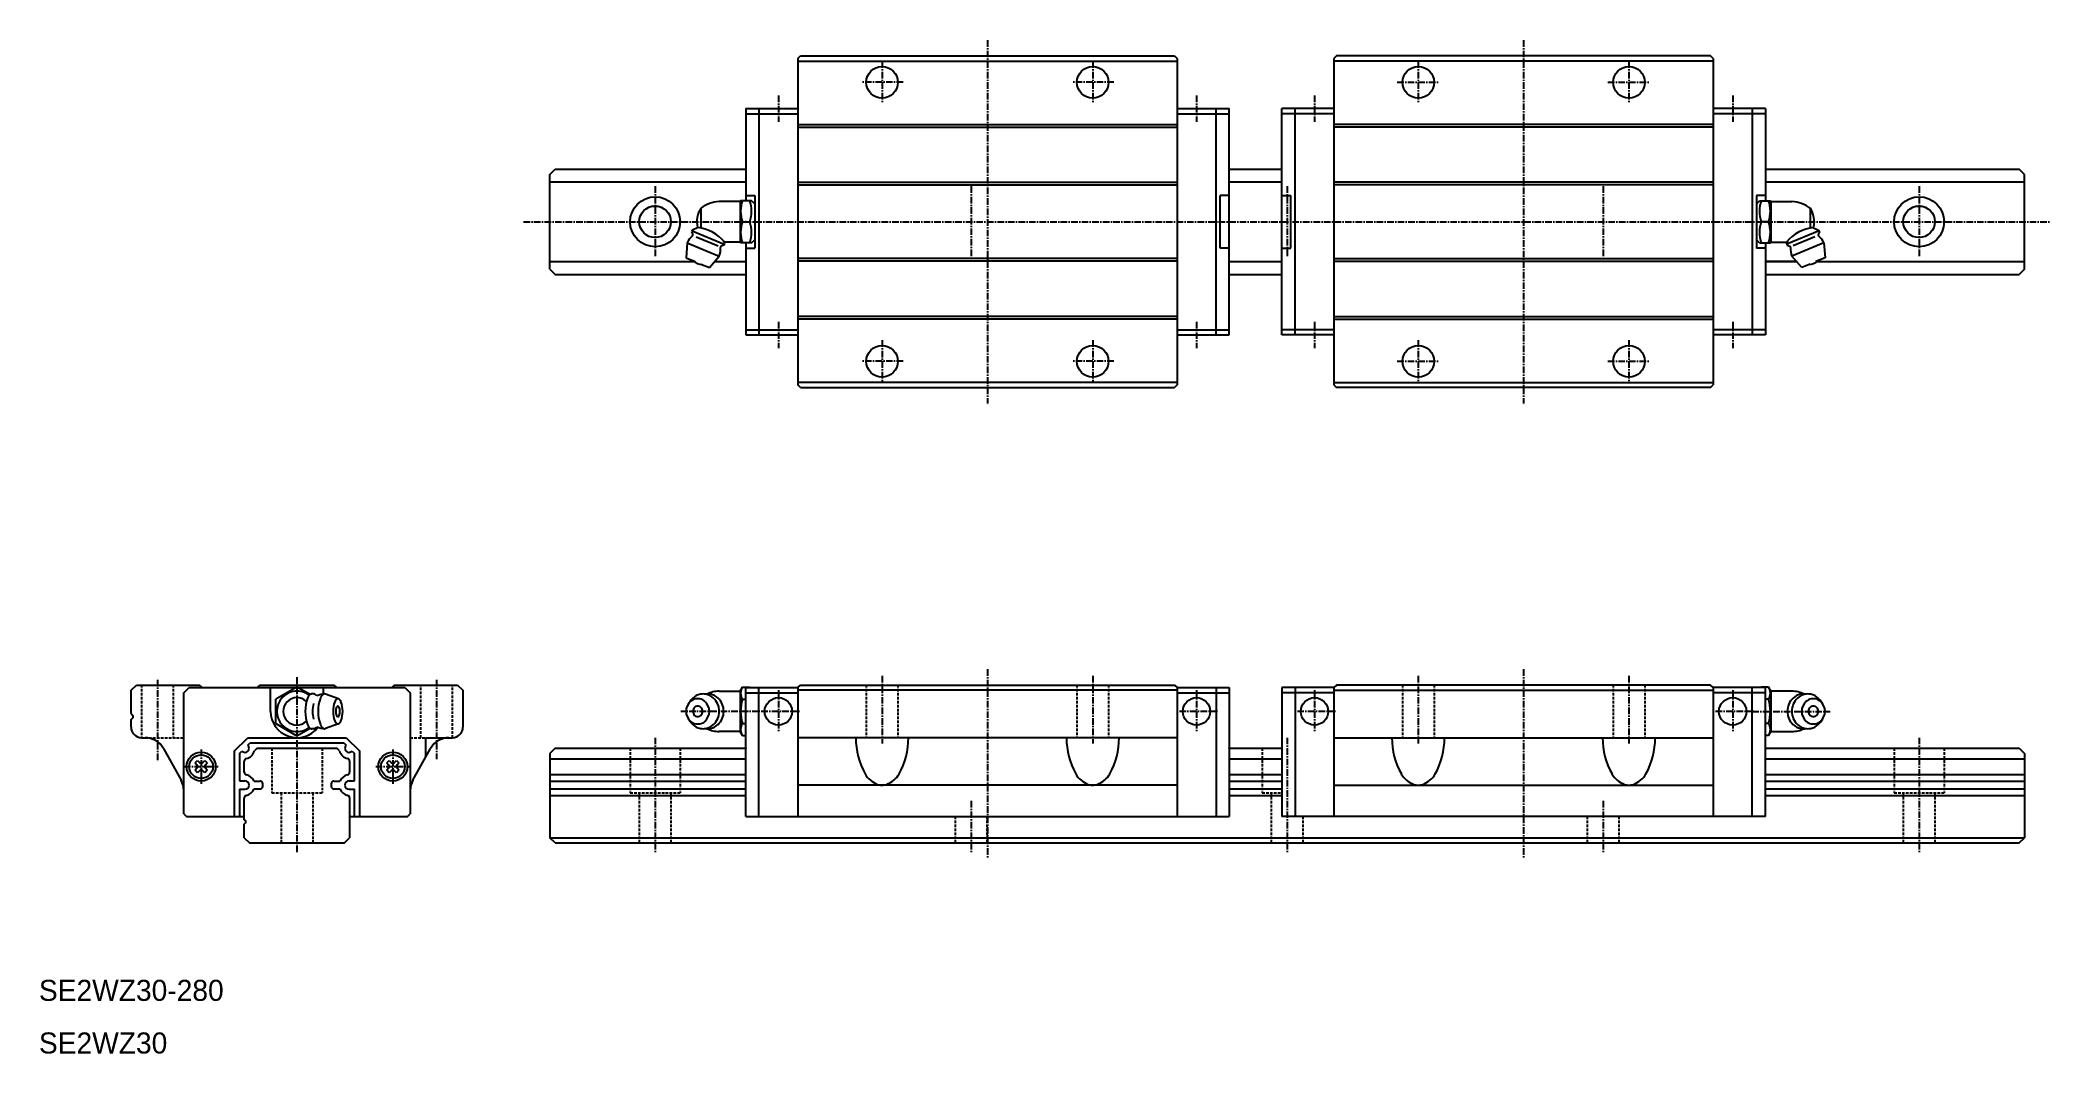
# Model space of a CAD drawing. Extents: x 10 to 392, y 10 to 202.
import ezdxf

# ---------------------------------------------------------------- set-up
doc = ezdxf.new("R2010")
doc.units = 0
doc.linetypes.add('CENTER', pattern=[2, 1.25, -0.25, 0.25, -0.25])
doc.linetypes.add('DASHED', pattern=[0.75, 0.5, -0.25])
doc.layers.get('0').update_dxf_attribs({"linetype": 'CONTINUOUS'})
doc.layers.add('CENTER', color=1, linetype='CENTER')

msp = doc.modelspace()

# ---------------------------------------------------------------- linework, layer by layer
at = {"color": 7, "linetype": 'CONTINUOUS'}
for p, q in [((154.1, 199), (154.6, 199.5)), ((154.1, 199), (154.1, 137)), ((154.6, 199.5), (225.6, 199.5)), ((225.6, 199.5), (226.1, 199)), ((226.1, 199), (226.1, 137)), ((256.4, 199.5), (255.9, 199)), ((255.9, 199), (255.9, 137)), ((327.4, 199.5), (256.4, 199.5)), ((327.9, 199), (327.4, 199.5)), ((327.9, 199), (327.9, 137)), ((154.1, 198.5), (226.1, 198.5)), ((327.9, 198.5), (255.9, 198.5)), ((144.2, 189.5), (144.2, 172)), ((144.2, 189.5), (154.1, 189.5)), ((144.2, 188.5), (154.1, 188.5)), ((146.7, 189.5), (146.7, 146.5)), ((226.1, 189.5), (236, 189.5)), ((226.1, 188.5), (236, 188.5)), ((233.5, 146.5), (233.5, 189.5)), ((236, 146.5), (236, 189.5)), ((246, 146.5), (246, 189.5)), ((255.9, 189.5), (246, 189.5)), ((255.9, 188.5), (246, 188.5)), ((248.5, 146.5), (248.5, 189.5)), ((337.8, 189.5), (327.9, 189.5)), ((337.8, 188.5), (327.9, 188.5)), ((335.3, 189.5), (335.3, 146.5)), ((337.8, 189.5), (337.8, 172)), ((154.1, 186.5), (226.1, 186.5)), ((154.1, 186), (226.1, 186)), ((327.9, 186.5), (255.9, 186.5)), ((327.9, 186), (255.9, 186)), ((107, 177), (108, 178)), ((107, 159), (107, 177)), ((108, 178), (144.2, 178)), ((236, 178), (246, 178)), ((337.8, 178), (386, 178)), ((387, 177), (386, 178)), ((387, 159), (387, 177)), ((107, 175.57), (144.2, 175.57)), ((143.14, 171.85), (139.14, 171.85)), ((143.23, 172), (143.14, 171.85)), ((143.14, 171.85), (143.14, 164.15)), ((145.32, 172), (143.23, 172)), ((144.2, 173), (145.9, 173)), ((145.9, 171.42), (145.32, 172)), ((145.9, 173), (145.9, 163)), ((154.1, 175.5), (226.1, 175.5)), ((154.1, 175), (226.1, 175)), ((236, 173), (234.3, 173)), ((234.3, 163), (234.3, 173)), ((236, 175.57), (246, 175.57)), ((246, 173), (247.7, 173)), ((247.7, 163), (247.7, 173)), ((327.9, 175.5), (255.9, 175.5)), ((327.9, 175), (255.9, 175)), ((336.1, 173), (336.1, 163)), ((337.8, 173), (336.1, 173)), ((336.1, 171.42), (336.68, 172)), ((336.68, 172), (338.77, 172)), ((337.8, 175.57), (387, 175.57)), ((338.77, 172), (338.86, 171.85)), ((338.86, 171.85), (338.86, 164.15)), ((338.86, 171.85), (342.86, 171.85)), ((135.7, 170.6), (135.7, 166.82)), ((143.58, 168), (144.98, 168)), ((338.42, 168), (337.02, 168)), ((346.3, 170.6), (346.3, 166.82)), ((134.08, 166.44), (133.93, 166.07)), ((133.93, 166.07), (134.14, 165.56)), ((134.01, 166.26), (140.1, 163.73)), ((135.2, 166.91), (134.08, 166.44)), ((134.79, 165.17), (138.94, 163.46)), ((140, 164.36), (140.18, 163.92)), ((145.32, 164), (145.9, 164.58)), ((336.68, 164), (336.1, 164.58)), ((342, 164.36), (341.82, 163.92)), ((347.99, 166.26), (341.9, 163.73)), ((347.21, 165.17), (343.06, 163.46)), ((346.8, 166.91), (347.92, 166.44)), ((348.07, 166.07), (347.86, 165.56)), ((347.92, 166.44), (348.07, 166.07)), ((107, 160.43), (134.62, 160.43)), ((133.07, 164), (132.87, 161.16)), ((132.87, 161.16), (134.62, 160.43)), ((133.07, 164), (139.17, 161.47)), ((137.3, 159.32), (139.17, 161.47)), ((138.27, 160.43), (144.2, 160.43)), ((140.03, 163.55), (139.52, 163.34)), ((140.18, 163.92), (140.03, 163.55)), ((143.14, 164.15), (140.18, 164.15)), ((143.14, 164.15), (143.23, 164)), ((145.32, 164), (143.23, 164)), ((144.2, 164), (144.2, 146.5)), ((144.2, 163), (145.9, 163)), ((226.1, 161), (154.1, 161)), ((226.1, 160.5), (154.1, 160.5)), ((236, 163), (234.3, 163)), ((236, 160.43), (246, 160.43)), ((246, 163), (247.7, 163)), ((255.9, 161), (327.9, 161)), ((255.9, 160.5), (327.9, 160.5)), ((337.8, 163), (336.1, 163)), ((336.68, 164), (338.77, 164)), ((337.8, 164), (337.8, 146.5)), ((343.73, 160.43), (337.8, 160.43)), ((337.8, 160.43), (343.91, 160.43)), ((338.86, 164.15), (338.77, 164)), ((338.86, 164.15), (341.82, 164.15)), ((341.82, 163.92), (341.97, 163.55)), ((341.97, 163.55), (342.48, 163.34)), ((348.93, 164), (342.83, 161.47)), ((344.7, 159.32), (342.83, 161.47)), ((349.13, 161.16), (347.38, 160.43)), ((347.6, 160.43), (387, 160.43)), ((348.93, 164), (349.13, 161.16)), ((107, 159), (108, 158)), ((108, 158), (144.2, 158)), ((135.7, 159.98), (137.3, 159.32)), ((236, 158), (246, 158)), ((337.8, 158), (386, 158)), ((346.3, 159.98), (344.7, 159.32)), ((387, 159), (386, 158)), ((226.1, 150), (154.1, 150)), ((226.1, 149.5), (154.1, 149.5)), ((255.9, 150), (327.9, 150)), ((255.9, 149.5), (327.9, 149.5)), ((144.2, 147.5), (154.1, 147.5)), ((144.2, 146.5), (154.1, 146.5)), ((226.1, 147.5), (236, 147.5)), ((226.1, 146.5), (236, 146.5)), ((255.9, 147.5), (246, 147.5)), ((255.9, 146.5), (246, 146.5)), ((337.8, 147.5), (327.9, 147.5)), ((337.8, 146.5), (327.9, 146.5)), ((226.1, 137.5), (154.1, 137.5)), ((255.9, 137.5), (327.9, 137.5)), ((154.6, 136.5), (154.1, 137)), ((154.6, 136.5), (225.6, 136.5)), ((226.1, 137), (225.6, 136.5)), ((255.9, 137), (256.4, 136.5)), ((327.4, 136.5), (256.4, 136.5)), ((327.4, 136.5), (327.9, 137)), ((27.5, 79), (28.5, 80)), ((27.5, 74.57), (27.5, 79)), ((28.5, 80), (40.5, 80)), ((37.5, 78.5), (38.5, 79.5)), ((37.5, 55.5), (37.5, 78.5)), ((38.5, 79.5), (79.5, 79.5)), ((41, 79.5), (40.5, 80)), ((51.5, 79.5), (52, 80)), ((52, 80), (66, 80)), ((54, 75), (54, 79.5)), ((59, 79.62), (55, 77.31)), ((55, 75), (55, 77.31)), ((61.49, 78.18), (59, 79.62)), ((62.19, 78.3), (61.82, 78.3)), ((64, 79.5), (64, 78.29)), ((66.89, 77.38), (64.44, 78.27)), ((66, 80), (66.5, 79.5)), ((66, 80), (66, 80)), ((77.5, 80), (77, 79.5)), ((77.5, 80), (89.5, 80)), ((79.5, 79.5), (80.5, 78.5)), ((80.5, 78.5), (80.5, 55.5)), ((89.5, 80), (90.5, 79)), ((90.5, 79), (90.5, 72)), ((133.3, 76.42), (133.67, 76.96)), ((139.14, 78.85), (143.14, 78.85)), ((143.14, 78.85), (143.58, 79.6)), ((143.14, 78.85), (143.14, 71.15)), ((143.58, 79.6), (144.98, 79.6)), ((143.58, 77.3), (144.2, 77.3)), ((144.2, 79.5), (154.1, 79.5)), ((144.2, 55), (144.2, 79.5)), ((144.2, 78.5), (154.1, 78.5)), ((145.03, 79.5), (144.98, 79.6)), ((146.7, 55), (146.7, 79.5)), ((154.1, 79.5), (154.6, 80)), ((154.1, 79.5), (154.1, 55)), ((226.1, 79), (154.1, 79)), ((154.6, 80), (225.6, 80)), ((225.6, 80), (226.1, 79.5)), ((226.1, 79.5), (236, 79.5)), ((226.1, 79.5), (226.1, 55)), ((226.1, 78.5), (236, 78.5)), ((233.5, 79.5), (233.5, 55)), ((236, 79.5), (236, 55)), ((246, 79.5), (246, 55)), ((255.9, 79.5), (246, 79.5)), ((255.9, 78.5), (246, 78.5)), ((248.5, 79.5), (248.5, 55)), ((256.4, 80), (255.9, 79.5)), ((255.9, 79.5), (255.9, 55)), ((255.9, 79), (327.9, 79)), ((327.4, 80), (256.4, 80)), ((327.9, 79.5), (327.4, 80)), ((327.9, 79.5), (327.9, 55)), ((337.8, 79.5), (327.9, 79.5)), ((337.8, 78.5), (327.9, 78.5)), ((335.3, 55), (335.3, 79.5)), ((336.97, 79.5), (337.02, 79.6)), ((338.42, 79.6), (337.02, 79.6)), ((337.8, 55), (337.8, 79.5)), ((338.42, 77.3), (337.8, 77.3)), ((338.86, 78.85), (338.42, 79.6)), ((338.86, 78.85), (338.86, 71.15)), ((342.86, 78.85), (338.86, 78.85)), ((348.7, 76.42), (348.33, 76.96)), ((27.5, 74.57), (27.78, 74.28)), ((27.5, 73.43), (27.78, 73.72)), ((27.5, 72), (27.5, 73.43)), ((55, 72.69), (55, 75)), ((55, 72.69), (59, 70.38)), ((66.89, 72.62), (64.44, 71.73)), ((133.67, 73.04), (133.3, 73.58)), ((133.67, 73.04), (133.68, 73.02)), ((143.58, 72.7), (144.2, 72.7)), ((338.42, 72.7), (337.8, 72.7)), ((348.33, 73.04), (348.32, 73.02)), ((348.33, 73.04), (348.7, 73.58)), ((29.5, 70), (30.15, 70)), ((47.1, 67.42), (49.68, 70)), ((49.66, 68.57), (50.09, 69)), ((49.68, 70), (68.32, 70)), ((50.09, 69), (67.91, 69)), ((59, 70.38), (61.49, 71.82)), ((62.19, 71.7), (61.82, 71.7)), ((67.91, 69), (68.34, 68.57)), ((68.32, 70), (70.9, 67.42)), ((83.43, 70), (88.5, 70)), ((83.43, 70), (83.43, 66.27)), ((143.14, 71.15), (139.14, 71.15)), ((143.58, 70.4), (143.14, 71.15)), ((143.58, 70.4), (144.2, 70.4)), ((226.1, 70), (154.1, 70)), ((255.9, 70), (327.9, 70)), ((338.42, 70.4), (337.8, 70.4)), ((338.42, 70.4), (338.86, 71.15)), ((338.86, 71.15), (342.86, 71.15)), ((33.64, 67.94), (37, 61.91)), ((39.64, 65.19), (40.11, 65.66)), ((39.64, 65.19), (40, 64.82)), ((40.11, 65.66), (40.48, 65.3)), ((41.12, 65.3), (41.49, 65.66)), ((41.49, 65.66), (41.96, 65.19)), ((41.6, 64.82), (41.96, 65.19)), ((47.1, 67.42), (47.1, 55)), ((48.1, 67.01), (48.53, 67.44)), ((48.1, 67.01), (48.1, 61.8)), ((49, 63.45), (49, 65.55)), ((51.43, 68), (50.93, 67.5)), ((51.43, 68), (66.57, 68)), ((67.07, 67.5), (66.57, 68)), ((69, 65.55), (69, 63.45)), ((69.47, 67.44), (69.9, 67.01)), ((69.9, 61.8), (69.9, 67.01)), ((70.9, 55), (70.9, 67.42)), ((76.04, 65.19), (76.51, 65.66)), ((76.04, 65.19), (76.4, 64.82)), ((76.51, 65.66), (76.88, 65.3)), ((77.52, 65.3), (77.89, 65.66)), ((77.89, 65.66), (78.36, 65.19)), ((78, 64.82), (78.36, 65.19)), ((81, 61.91), (84.36, 67.94)), ((108, 68), (107, 67)), ((107, 67), (107, 51)), ((107, 65.99), (144.2, 65.99)), ((108, 68), (144.2, 68)), ((236, 68), (246, 68)), ((236, 65.99), (246, 65.99)), ((337.8, 68), (386, 68)), ((337.8, 65.99), (387, 65.99)), ((386, 68), (387, 67)), ((387, 67), (387, 51)), ((40, 64.18), (39.64, 63.81)), ((40.11, 63.34), (39.64, 63.81)), ((40.48, 63.7), (40.11, 63.34)), ((41.49, 63.34), (41.12, 63.7)), ((41.96, 63.81), (41.49, 63.34)), ((41.96, 63.81), (41.6, 64.18)), ((48.1, 61.8), (49.1, 61.8)), ((50.84, 61.75), (52, 61.75)), ((52.5, 60.75), (52.5, 61.25)), ((65.5, 61.25), (65.5, 60.75)), ((66, 61.75), (67.16, 61.75)), ((68.9, 61.8), (69.9, 61.8)), ((76.4, 64.18), (76.04, 63.81)), ((76.51, 63.34), (76.04, 63.81)), ((76.88, 63.7), (76.51, 63.34)), ((77.89, 63.34), (77.52, 63.7)), ((78.36, 63.81), (77.89, 63.34)), ((78.36, 63.81), (78, 64.18)), ((107, 63.01), (144.2, 63.01)), ((107, 61.75), (144.2, 61.75)), ((236, 63.01), (246, 63.01)), ((236, 61.75), (246, 61.75)), ((337.8, 63.01), (387, 63.01)), ((337.8, 61.75), (387, 61.75)), ((48.1, 60.2), (48.1, 55)), ((48.1, 60.2), (49.1, 60.2)), ((49, 54.42), (49, 58.55)), ((50.84, 60.25), (52, 60.25)), ((66, 60.25), (67.16, 60.25)), ((68.9, 60.2), (69.9, 60.2)), ((69, 58.55), (69, 51)), ((69.9, 55), (69.9, 60.2)), ((107, 60.25), (144.2, 60.25)), ((107, 58.99), (144.2, 58.99)), ((226.1, 61), (154.1, 61)), ((236, 60.25), (246, 60.25)), ((236, 58.99), (246, 58.99)), ((255.9, 61), (327.9, 61)), ((337.8, 60.25), (387, 60.25)), ((337.8, 58.99), (387, 58.99)), ((37.5, 55.5), (38, 55)), ((38, 55), (49, 55)), ((49, 54.42), (49.21, 54.21)), ((49, 53.58), (49.21, 53.79)), ((49, 51), (49, 53.58)), ((69, 55), (80, 55)), ((80, 55), (80.5, 55.5)), ((144.2, 55), (236, 55)), ((337.8, 55), (246, 55)), ((49, 51), (50, 50)), ((50, 50), (68, 50)), ((68, 50), (69, 51)), ((107, 51), (387, 51)), ((108, 50), (107, 51)), ((108, 50), (386, 50)), ((386, 50), (387, 51))]:
    msp.add_line(p, q, dxfattribs=at)
at = {"color": 3, "linetype": 'DASHED'}
for p, q in [((29.5, 80), (29.5, 70)), ((35.5, 80), (35.5, 70)), ((82.5, 70), (82.5, 80)), ((88.5, 70), (88.5, 80)), ((167.1, 80), (167.1, 70)), ((173.1, 80), (173.1, 70)), ((207.1, 80), (207.1, 70)), ((213.1, 80), (213.1, 70)), ((268.9, 80), (268.9, 70)), ((274.9, 80), (274.9, 70)), ((308.9, 80), (308.9, 70)), ((314.9, 80), (314.9, 70)), ((30.15, 70), (37.5, 70)), ((80.5, 70), (83.43, 70)), ((54.25, 68), (54.25, 59.5)), ((63.75, 68), (63.75, 59.5)), ((122.25, 68), (122.25, 59.5)), ((131.75, 68), (131.75, 59.5)), ((242.25, 68), (242.25, 59.5)), ((362.25, 68), (362.25, 59.5)), ((371.75, 68), (371.75, 59.5)), ((54.25, 59.5), (63.75, 59.5)), ((56, 59.5), (56, 50)), ((62, 59.5), (62, 50)), ((122.25, 59.5), (131.75, 59.5)), ((124, 59.5), (124, 50)), ((130, 59.5), (130, 50)), ((242.25, 59.5), (246, 59.5)), ((244, 59.5), (244, 50)), ((362.25, 59.5), (371.75, 59.5)), ((364, 59.5), (364, 50)), ((370, 59.5), (370, 50)), ((184, 55), (184, 50)), ((190, 55), (190, 50)), ((250, 55), (250, 50)), ((304, 55), (304, 50)), ((310, 55), (310, 50))]:
    msp.add_line(p, q, dxfattribs=at)
at = {"color": 7, "linetype": 'CONTINUOUS'}
for centre, radius in [((170.1, 194.5), 3), ((210.1, 194.5), 3), ((271.9, 194.5), 3), ((311.9, 194.5), 3), ((127, 168), 4.75), ((367, 168), 4.75), ((127, 168), 3), ((367, 168), 3), ((170.1, 141.5), 3), ((210.1, 141.5), 3), ((271.9, 141.5), 3), ((311.9, 141.5), 3), ((150.4, 75), 2.6), ((229.8, 75), 2.6), ((252.2, 75), 2.6), ((331.6, 75), 2.6), ((40.8, 64.5), 2.75), ((40.8, 64.5), 2.25), ((77.2, 64.5), 2.75), ((77.2, 64.5), 2.25)]:
    msp.add_circle(centre, radius, dxfattribs=at)
for centre, radius, start, end in [((139.37, 165.85), 6, 92.1789, 127.7261), ((149.18, 170), 5.95, 160.3465, 199.6535), ((139.38, 170), 5.95, 340.3465, 19.6535), ((342.62, 170), 5.95, 160.3465, 199.6535), ((332.82, 170), 5.95, 340.3465, 19.6535), ((342.63, 165.85), 6, 52.2739, 87.8211), ((139.62, 168), 4.7, 146.4138, 193.1788), ((149.18, 166), 5.95, 160.3465, 199.6535), ((139.38, 166), 5.95, 340.3465, 19.6535), ((342.62, 166), 5.95, 160.3465, 199.6535), ((332.82, 166), 5.95, 340.3465, 19.6535), ((342.38, 168), 4.7, 346.8212, 33.5862), ((136.12, 162.73), 3.3, 128.1639, 157.4998), ((133.96, 165.49), 0.2, 308.1641, 22.5004), ((134.07, 158.99), 8, 40.1892, 83.034), ((347.93, 158.99), 8, 96.966, 139.8108), ((348.04, 165.49), 0.2, 157.4996, 231.8359), ((345.88, 162.73), 3.3, 22.5002, 51.8361), ((136.25, 163.05), 3.2, 229.29, 265.71), ((136.12, 162.73), 3.3, 337.5, 6.836), ((139.59, 163.15), 0.2, 112.4996, 186.8355), ((342.41, 163.15), 0.2, 353.1645, 67.5004), ((345.88, 162.73), 3.3, 173.164, 202.5), ((345.75, 163.05), 3.2, 274.29, 310.71), ((59, 75), 3.85, 52.5077, 307.4921), ((59, 75), 2.6, 46.6213, 313.3788), ((67.87, 75), 7.31, 159.7619, 200.2379), ((62.32, 77.05), 1.4, 121.1003, 160.1439), ((61.82, 77.8), 0.505, 90.9032, 115.752), ((67.24, 75), 5.31, 163.6264, 196.3729), ((62.19, 77.8), 0.505, 64.248, 90.9029), ((61.69, 77.05), 1.4, 39.4278, 58.8997), ((64.27, 75), 3.3, 90, 117.0545), ((70.31, 75), 7.31, 159.7619, 200.2379), ((64.77, 77.05), 1.4, 121.1003, 160.1439), ((64.27, 77.8), 0.505, 68.6875, 115.752), ((71.15, 75), 5.31, 159.7307, 200.2693), ((67.13, 76.49), 1.02, 121.0514, 160.104), ((66.76, 77.03), 0.368, 64.287, 115.7129), ((66.4, 76.49), 1.02, 19.896, 58.9485), ((62.37, 75), 5.31, 339.7307, 20.2693), ((135.4, 75), 2.53, 133.386, 226.6139), ((135.11, 75.26), 2.15, 101.0363, 132.5263), ((136.55, 75), 3.48, 133.3861, 145.8068), ((136.15, 75.35), 2.95, 101.0363, 132.5263), ((135.09, 75.35), 2.05, 79.1808, 100.8192), ((135.06, 75.26), 2.15, 47.4737, 78.9636), ((136.12, 75.48), 2.82, 90, 100.8192), ((136.12, 75.48), 2.82, 79.1807, 90), ((134.77, 75), 2.53, 313.386, 46.6139), ((136.98, 75.48), 2.82, 90.0202, 98.7858), ((136.08, 75.35), 2.95, 47.4736, 78.9636), ((139.37, 72.85), 6, 92.1777, 114.8938), ((136.98, 75.48), 2.82, 79.062, 90.0202), ((136.94, 75.35), 2.95, 47.3549, 78.8449), ((135.69, 75), 3.48, 313.3861, 46.6139), ((136.55, 75), 3.48, 313.2674, 46.4951), ((145.31, 78.45), 2.08, 146.4718, 213.5286), ((151.04, 75), 7.81, 162.8691, 197.1308), ((336.69, 78.45), 2.08, 326.4714, 33.5282), ((330.96, 75), 7.81, 342.8692, 17.1309), ((345.45, 75), 3.48, 133.5049, 226.7326), ((346.31, 75), 3.48, 133.3861, 226.6139), ((342.63, 72.85), 6, 65.1062, 87.8223), ((345.06, 75.35), 2.95, 101.1551, 132.6451), ((345.92, 75.35), 2.95, 101.0364, 132.5264), ((345.02, 75.48), 2.82, 89.9798, 100.938), ((347.23, 75), 2.53, 133.3861, 226.614), ((345.02, 75.48), 2.82, 81.2142, 89.9798), ((345.88, 75.48), 2.82, 90, 100.8193), ((346.94, 75.26), 2.15, 101.0364, 132.5263), ((345.88, 75.48), 2.82, 79.1808, 90), ((345.85, 75.35), 2.95, 47.4737, 78.9637), ((346.91, 75.35), 2.05, 79.1808, 100.8192), ((346.89, 75.26), 2.15, 47.4737, 78.9637), ((345.45, 75), 3.48, 34.1932, 46.6139), ((346.6, 75), 2.53, 313.3861, 46.614), ((27.5, 74), 0.4, 0, 45.0002), ((27.5, 74), 0.4, 314.9998, 0), ((59, 75), 5, 180, 322.6126), ((67.13, 73.51), 1.02, 199.896, 238.9485), ((68.59, 75), 2.22, 159.7738, 200.2262), ((66.91, 75.62), 0.423, 121.1185, 160.1588), ((66.91, 74.38), 0.423, 199.8412, 238.8814), ((66.76, 72.97), 0.368, 244.287, 295.7129), ((66.76, 75.85), 0.153, 64.2337, 115.7663), ((66.76, 74.15), 0.153, 244.2337, 295.7663), ((66.61, 75.62), 0.423, 19.8412, 58.8814), ((66.61, 74.38), 0.423, 301.1185, 340.1588), ((66.4, 73.51), 1.02, 301.0514, 340.104), ((64.93, 75), 2.22, 339.7738, 20.2262), ((135.11, 74.74), 2.15, 227.4737, 258.9637), ((136.55, 75), 3.48, 214.6529, 226.6139), ((135.22, 75), 1.05, 133.386, 226.6139), ((135.1, 75.11), 0.895, 101.0363, 132.5263), ((135.1, 74.89), 0.895, 227.4737, 258.9637), ((135.09, 74.65), 2.05, 259.1808, 280.8192), ((135.09, 75.15), 0.855, 79.1807, 100.8192), ((135.09, 74.85), 0.855, 259.1808, 280.8192), ((135.07, 75.11), 0.895, 47.4737, 78.9636), ((135.07, 74.89), 0.895, 281.0363, 312.5263), ((135.06, 74.74), 2.15, 281.0363, 312.5263), ((134.96, 75), 1.05, 313.386, 46.6139), ((145.31, 71.55), 2.08, 146.4713, 213.5276), ((336.69, 71.55), 2.08, 326.4724, 33.5287), ((346.94, 74.74), 2.15, 227.4737, 258.9637), ((347.04, 75), 1.05, 133.3861, 226.614), ((346.93, 75.11), 0.895, 101.0364, 132.5263), ((346.93, 74.89), 0.895, 227.4737, 258.9637), ((346.91, 74.65), 2.05, 259.1808, 280.8192), ((346.91, 75.15), 0.855, 79.1808, 100.8193), ((346.91, 74.85), 0.855, 259.1808, 280.8192), ((346.9, 75.11), 0.895, 47.4737, 78.9637), ((346.9, 74.89), 0.895, 281.0363, 312.5263), ((346.89, 74.74), 2.15, 281.0363, 312.5263), ((346.78, 75), 1.05, 313.3861, 46.614), ((345.45, 75), 3.48, 313.3861, 325.3471), ((29.5, 72), 2, 180, 270), ((30.15, 66), 4, 29.0545, 89.9998), ((62.32, 72.95), 1.4, 199.8561, 238.8996), ((61.82, 72.2), 0.505, 244.2479, 270.3932), ((62.19, 72.2), 0.505, 270.3929, 295.752), ((61.69, 72.95), 1.4, 301.1003, 320.5701), ((64.27, 75), 3.3, 242.9455, 270), ((64.77, 72.95), 1.4, 199.8561, 238.8996), ((64.27, 72.2), 0.505, 244.2479, 289.9356), ((87.85, 66), 4, 90.0001, 150.9455), ((88.5, 72), 2, 270, 0), ((136.15, 74.65), 2.95, 227.4736, 258.9636), ((136.12, 74.52), 2.82, 259.1808, 280.8192), ((136.98, 74.52), 2.82, 261.2578, 280.7005), ((136.08, 74.65), 2.95, 281.0363, 312.5263), ((139.37, 77.15), 6, 245.1062, 267.8223), ((136.94, 74.65), 2.95, 280.9176, 312.4077), ((179.3, 70), 14.2, 179.9999, 209.0475), ((160.9, 70), 14.2, 330.9525, 360), ((219.3, 70), 14.2, 180, 209.0475), ((200.9, 70), 14.2, 330.9526, 0), ((281.1, 70), 14.2, 180, 209.0474), ((262.7, 70), 14.2, 330.9525, 0), ((321.1, 70), 14.2, 180, 209.0475), ((302.7, 70), 14.2, 330.9525, 0.0001), ((342.63, 77.15), 6, 272.1777, 294.8938), ((345.06, 74.65), 2.95, 227.5923, 259.0824), ((345.92, 74.65), 2.95, 227.4737, 258.9637), ((345.02, 74.52), 2.82, 259.2995, 278.7422), ((345.88, 74.52), 2.82, 259.1808, 280.8192), ((345.85, 74.65), 2.95, 281.0364, 312.5264), ((40.8, 65.61), 0.45, 225.0002, 314.9998), ((49.1, 68), 0.8, 224.7076, 0), ((49.5, 65.55), 0.5, 102.7763, 180), ((48.93, 68.07), 2.08, 282.7762, 344.1539), ((49.1, 68), 0.8, 0, 45.2923), ((69.07, 68.07), 2.08, 195.8461, 257.2238), ((68.9, 68), 0.8, 134.7077, 180), ((68.9, 68), 0.8, 180, 315.2924), ((68.5, 65.55), 0.5, 0, 77.2237), ((77.2, 65.61), 0.45, 225.0002, 314.9998), ((33.5, 59.96), 4, 0, 29.0546), ((39.69, 64.5), 0.45, 314.9998, 45.0002), ((40.8, 63.39), 0.45, 45.0002, 134.9998), ((41.91, 64.5), 0.45, 134.9998, 225.0002), ((49.5, 63.45), 0.5, 180, 257.2237), ((49.1, 61), 0.8, 0, 90), ((48.93, 60.93), 2.08, 23.1459, 77.2238), ((52, 61.25), 0.5, 0, 90), ((66, 61.25), 0.5, 90, 180), ((69.07, 60.93), 2.08, 102.7762, 156.8541), ((68.9, 61), 0.8, 90, 180), ((68.5, 63.45), 0.5, 282.7763, 0), ((76.09, 64.5), 0.45, 314.9998, 45.0002), ((77.2, 63.39), 0.45, 45.0002, 134.9998), ((78.31, 64.5), 0.45, 134.9998, 225.0002), ((84.5, 59.96), 4, 150.9454, 180), ((170.86, 65.46), 4.63, 210.6579, 249.3249), ((170.1, 63.82), 2.83, 252.1011, 270), ((170.1, 63.82), 2.83, 270, 287.8988), ((169.34, 65.46), 4.63, 290.675, 329.342), ((210.86, 65.46), 4.63, 210.6579, 249.3249), ((210.1, 63.82), 2.83, 252.1013, 270), ((210.1, 63.82), 2.83, 270, 287.8989), ((209.34, 65.46), 4.63, 290.675, 329.3421), ((272.66, 65.46), 4.63, 210.6579, 249.325), ((271.9, 63.82), 2.83, 252.1011, 270), ((271.9, 63.82), 2.83, 270, 287.8987), ((271.14, 65.46), 4.63, 290.6751, 329.3421), ((312.66, 65.46), 4.63, 210.658, 249.325), ((311.9, 63.82), 2.83, 252.1012, 270), ((311.9, 63.82), 2.83, 270, 287.8989), ((311.14, 65.46), 4.63, 290.6751, 329.3421), ((49.5, 58.55), 0.5, 102.7763, 180), ((49.1, 61), 0.8, 270, 0), ((48.93, 61.07), 2.08, 282.7762, 336.8541), ((52, 60.75), 0.5, 270, 0), ((66, 60.75), 0.5, 180, 270), ((69.07, 61.07), 2.08, 203.1459, 257.2238), ((68.9, 61), 0.8, 180, 270), ((68.5, 58.55), 0.5, 0, 77.2237), ((49, 54), 0.3, 0, 44.9996), ((49, 54), 0.3, 315.0004, 0)]:
    msp.add_arc(centre, radius, start, end, dxfattribs=at)
for p in [(144.2, 168), (246, 168), (337.8, 168), (59, 80), (144.2, 68), (236, 68), (246, 68), (337.8, 68)]:
    msp.add_point(p, dxfattribs=at)
at = {"layer": 'CENTER', "color": 1, "linetype": 'CENTER'}
for p, q in [((190.1, 202.5), (190.1, 133.5)), ((291.9, 202.5), (291.9, 133.5)), ((170.1, 198.5), (170.1, 190.5)), ((210.1, 198.5), (210.1, 190.5)), ((271.9, 198.5), (271.9, 190.5)), ((311.9, 198.5), (311.9, 190.5)), ((150.4, 192), (150.4, 187)), ((174.1, 194.5), (166.1, 194.5)), ((214.1, 194.5), (206.1, 194.5)), ((229.8, 192), (229.8, 187)), ((252.2, 192), (252.2, 187)), ((267.9, 194.5), (275.9, 194.5)), ((307.9, 194.5), (315.9, 194.5)), ((331.6, 192), (331.6, 187)), ((127, 174.75), (127, 161.25)), ((187, 174.75), (187, 161.25)), ((247, 174.75), (247, 161.25)), ((307, 174.75), (307, 161.25)), ((367, 174.75), (367, 161.25)), ((102, 168), (392, 168)), ((150.4, 149), (150.4, 144)), ((229.8, 149), (229.8, 144)), ((252.2, 149), (252.2, 144)), ((331.6, 149), (331.6, 144)), ((170.1, 145.5), (170.1, 137.5)), ((210.1, 145.5), (210.1, 137.5)), ((271.9, 145.5), (271.9, 137.5)), ((311.9, 145.5), (311.9, 137.5)), ((174.1, 141.5), (166.1, 141.5)), ((214.1, 141.5), (206.1, 141.5)), ((267.9, 141.5), (275.9, 141.5)), ((307.9, 141.5), (315.9, 141.5)), ((32.5, 81), (32.5, 65.45)), ((59, 81.5), (59, 48)), ((85.5, 81), (85.5, 65.93)), ((170.1, 81.72), (170.1, 68.91)), ((190.1, 83), (190.1, 47)), ((210.1, 81.72), (210.1, 68.91)), ((271.9, 81.72), (271.9, 68.91)), ((291.9, 83), (291.9, 47)), ((311.9, 81.72), (311.9, 68.91)), ((150.4, 79), (150.4, 71)), ((229.8, 79), (229.8, 71)), ((252.2, 79), (252.2, 71)), ((331.6, 79), (331.6, 71)), ((146.7, 75), (131.87, 75)), ((154.4, 75), (146.4, 75)), ((233.8, 75), (225.8, 75)), ((256.2, 75), (248.2, 75)), ((335.6, 75), (327.6, 75)), ((335.3, 75), (350.13, 75)), ((127, 70), (127, 48)), ((247, 70), (247, 48)), ((367, 70), (367, 48)), ((40.8, 67.75), (40.8, 61.25)), ((77.2, 67.75), (77.2, 61.25)), ((37.55, 64.5), (44.05, 64.5)), ((73.95, 64.5), (80.45, 64.5)), ((187, 58), (187, 48)), ((247, 58), (247, 48)), ((307, 58), (307, 48))]:
    msp.add_line(p, q, dxfattribs=at)

# ---------------------------------------------------------------- texts
at = {"color": 7, "linetype": 'CONTINUOUS'}
for s, p in [('SE2WZ30-280', (10, 20)), ('SE2WZ30', (10, 10))]:
    msp.add_text(s, height=4, dxfattribs=at).set_placement(p)

doc.saveas('drawing.dxf')
